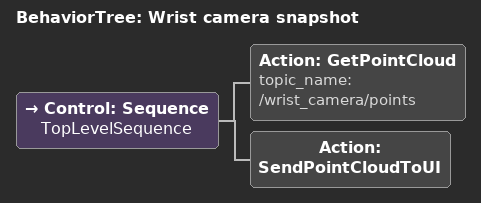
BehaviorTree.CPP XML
<root BTCPP_format="4" main_tree_to_execute="Wrist camera snapshot">
  <BehaviorTree ID="Wrist camera snapshot" _description="">
    <Control ID="Sequence" name="TopLevelSequence">
      <!-- Do not clear snapshots first, so we can take multiple snapshots from different angles -->
      <Action ID="GetPointCloud" topic_name="/wrist_camera/points" />
      <Action ID="SendPointCloudToUI" />
    </Control>
  </BehaviorTree>
</root>
